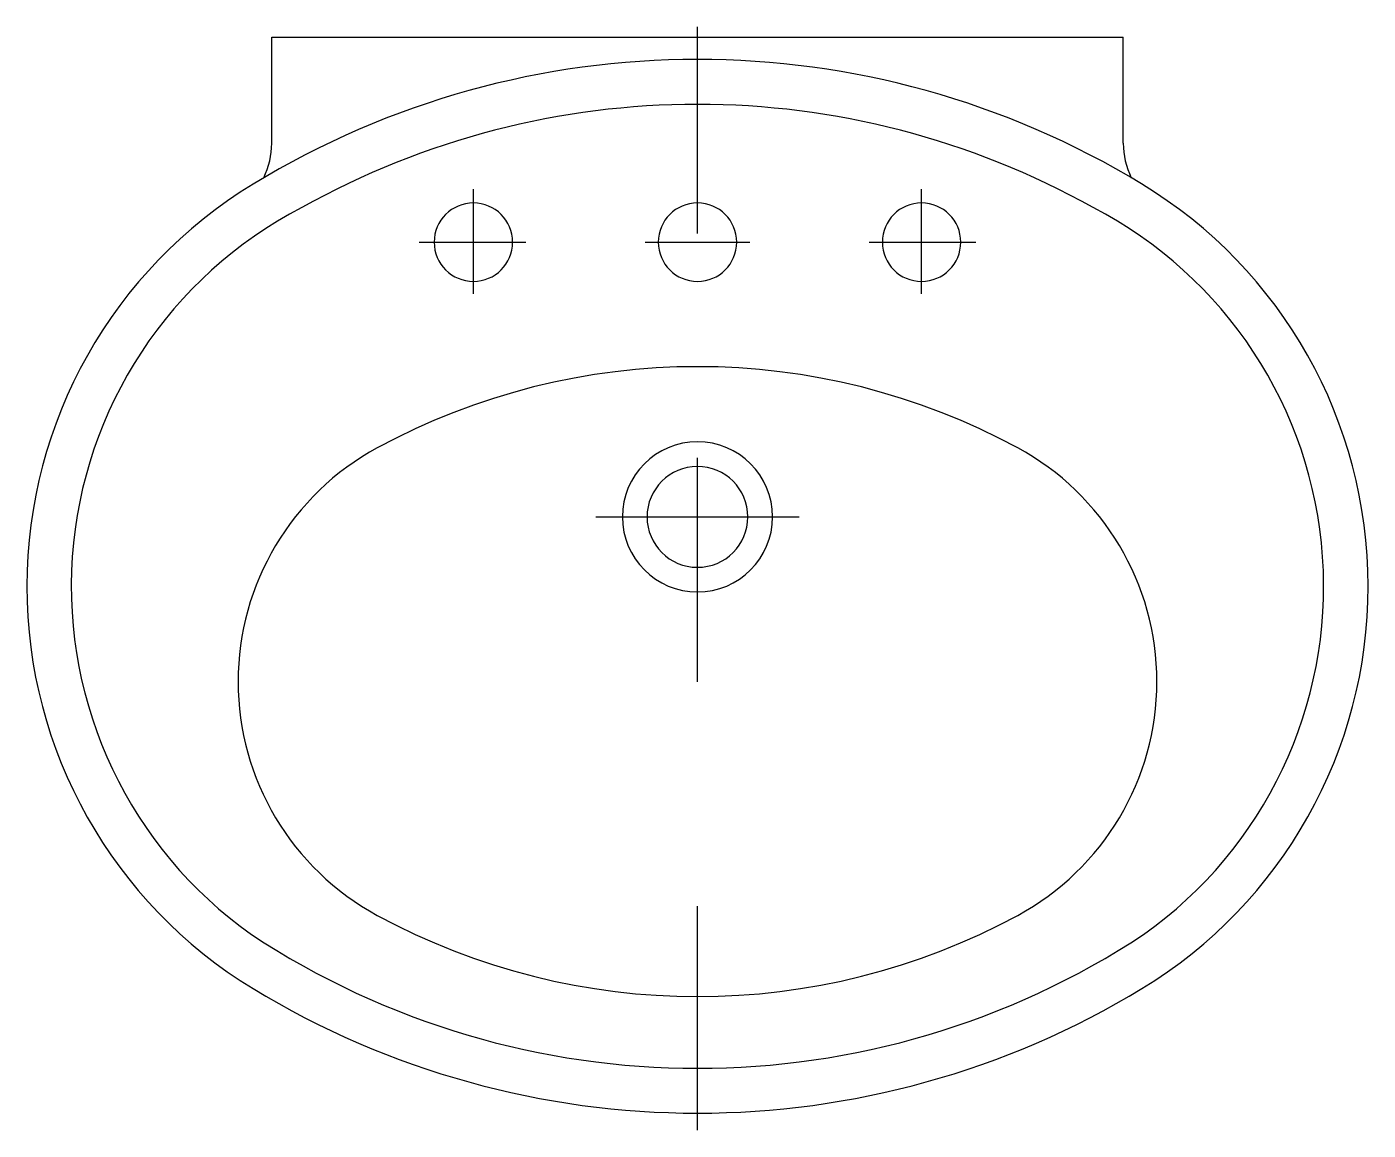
# Model space of a CAD drawing. Extents: x -1721.948 to -1721.349, y 1105.416 to 1105.908.
import ezdxf

# ---------------------------------------------------------------- set-up
doc = ezdxf.new("R2010")
doc.units = 0
doc.header["$LTSCALE"] = 0.28
doc.header["$MEASUREMENT"] = 0
doc.linetypes.add('AXES', pattern=[0.54, 0.3, -0.08, 0.08, -0.08])
doc.linetypes.add('CONTINU', pattern=[0])
doc.layers.get('0').update_dxf_attribs({"linetype": 'CONTINUOUS'})
doc.layers.add('DECA_EIXOS', color=5, linetype='AXES')

msp = doc.modelspace()

# ---------------------------------------------------------------- linework, layer by layer
at = {"linetype": 'CONTINU'}
for points in [[(-1721.8386, 1105.85627), (-1721.8386, 1105.90363)], [(-1721.8386, 1105.90363), (-1721.4586, 1105.90363)], [(-1721.4586, 1105.85632), (-1721.4586, 1105.90363)]]:
    msp.add_lwpolyline(points, dxfattribs=at)
for points in [[(-1721.45043, 1105.83816, 0.280239), (-1721.84682, 1105.83812)], [(-1721.47204, 1105.82761, 0.260681), (-1721.82516, 1105.82761)], [(-1721.84214, 1105.84092, 0.114001), (-1721.8386, 1105.85627)], [(-1721.4586, 1105.85632, 0.11439), (-1721.45505, 1105.84092)], [(-1721.84682, 1105.83812, 0.562799), (-1721.84694, 1105.47922)], [(-1721.45026, 1105.47922, 0.562956), (-1721.45043, 1105.83816)], [(-1721.82516, 1105.82761, 0.562208), (-1721.84768, 1105.50336)], [(-1721.7486, 1105.82967, 1), (-1721.7486, 1105.79467)], [(-1721.7486, 1105.79467, 1), (-1721.7486, 1105.82967)], [(-1721.6486, 1105.82967, 1), (-1721.6486, 1105.79467)], [(-1721.6486, 1105.79467, 1), (-1721.6486, 1105.82967)], [(-1721.5486, 1105.82967, 1), (-1721.5486, 1105.79467)], [(-1721.5486, 1105.79467, 1), (-1721.5486, 1105.82967)], [(-1721.44952, 1105.50336, 0.562207), (-1721.47204, 1105.82761)], [(-1721.50571, 1105.72042, 0.253438), (-1721.79148, 1105.72042)], [(-1721.79148, 1105.72042, 0.595611), (-1721.79148, 1105.51185)], [(-1721.6486, 1105.72313, 1), (-1721.6486, 1105.65613)], [(-1721.6486, 1105.65613, 1), (-1721.6486, 1105.72313)], [(-1721.50571, 1105.51185, 0.595611), (-1721.50571, 1105.72042)], [(-1721.6486, 1105.71213, 1), (-1721.6486, 1105.66713)], [(-1721.6486, 1105.66713, 1), (-1721.6486, 1105.71213)], [(-1721.79148, 1105.51185, 0.253438), (-1721.50571, 1105.51185)], [(-1721.84768, 1105.50336, 0.300001), (-1721.44952, 1105.50336)], [(-1721.84694, 1105.47922, 0.28024), (-1721.45026, 1105.47922)]]:
    msp.add_lwpolyline(points, format="xyb", dxfattribs=at)
at = {"layer": 'DECA_EIXOS'}
for points in [[(-1721.6486, 1105.41604), (-1721.6486, 1105.90823)], [(-1721.7486, 1105.78914), (-1721.7486, 1105.83586)], [(-1721.5486, 1105.78914), (-1721.5486, 1105.83586)], [(-1721.77286, 1105.81217), (-1721.72524, 1105.81217)], [(-1721.67198, 1105.81217), (-1721.62521, 1105.81217)], [(-1721.57196, 1105.81217), (-1721.52434, 1105.81217)], [(-1721.69394, 1105.68963), (-1721.60325, 1105.68963)]]:
    msp.add_lwpolyline(points, dxfattribs=at)

doc.saveas('drawing.dxf')
